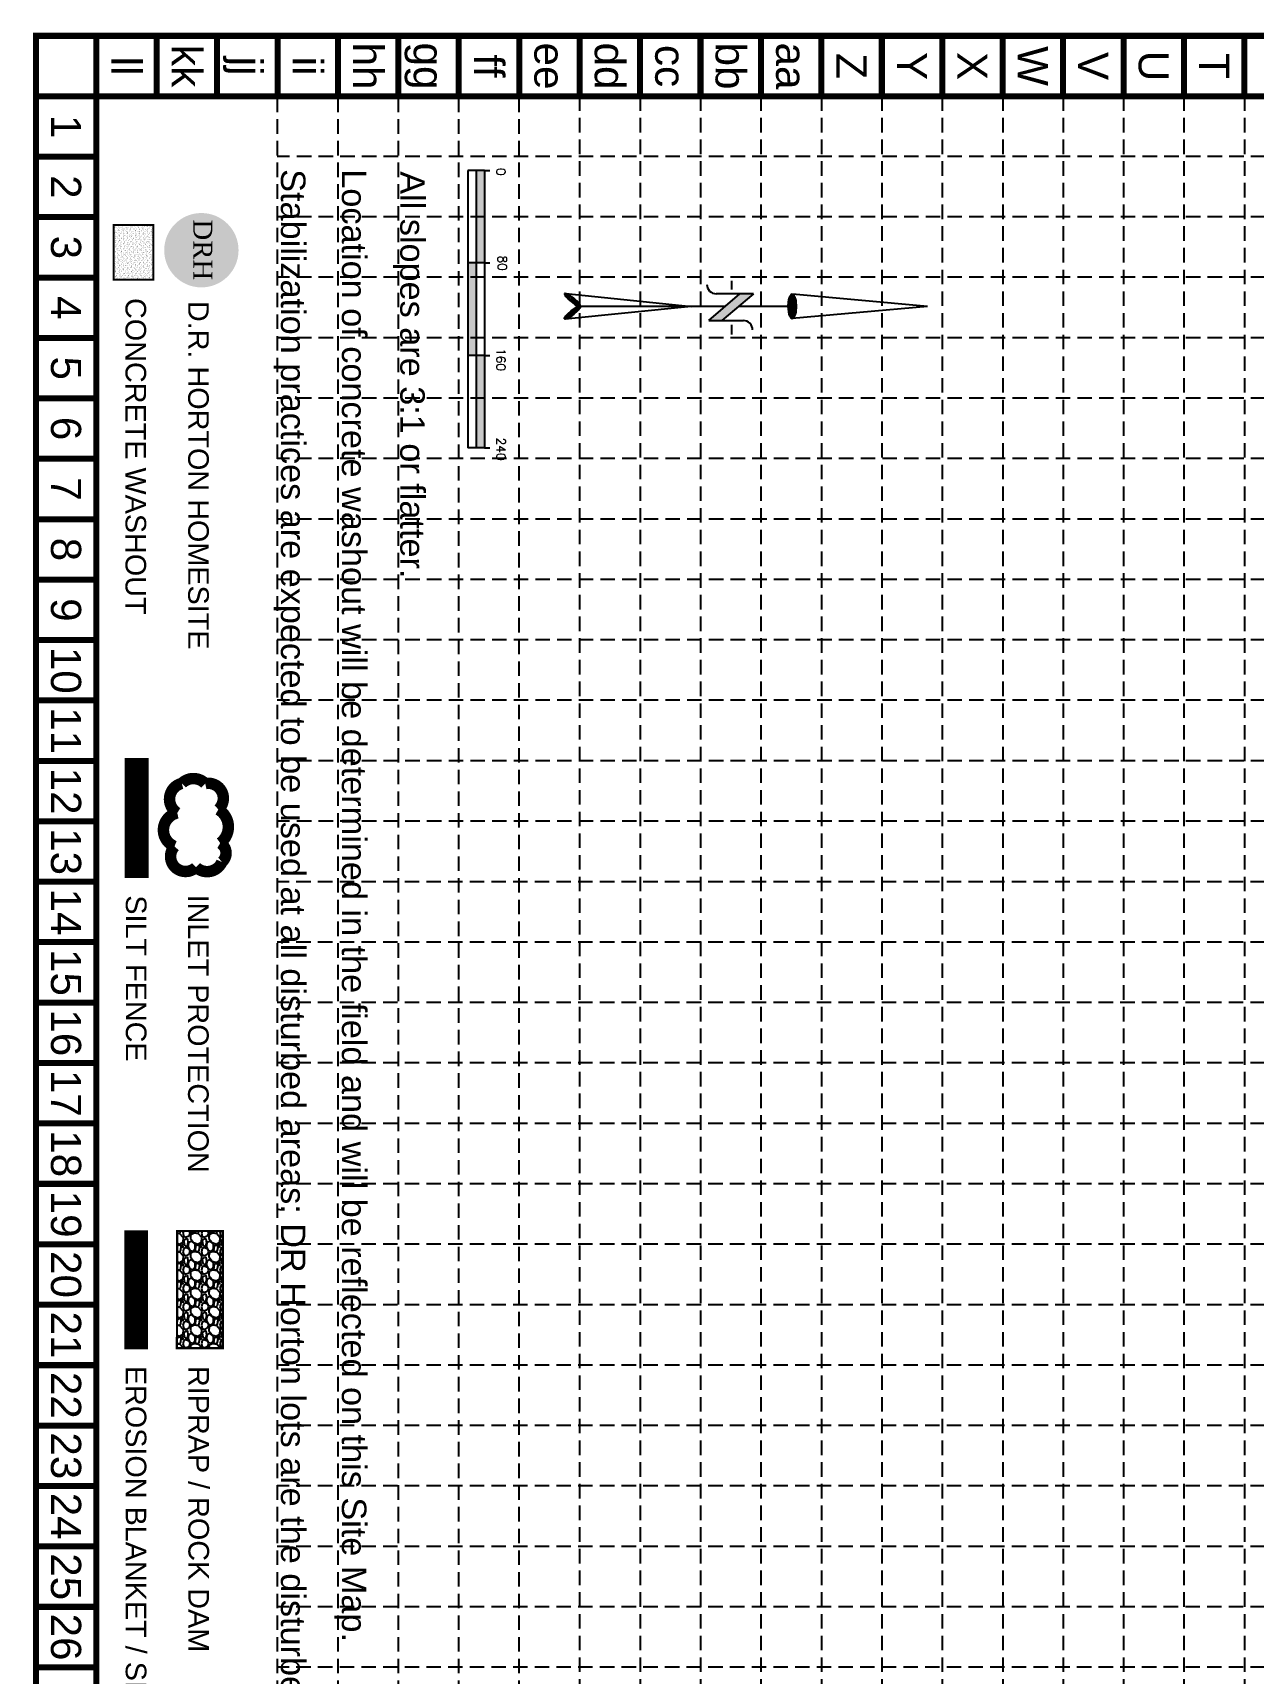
# Model space of a CAD drawing. Extents: x 8046 to 10141, y 6942 to 10292.
# Drawn here: x 8046 to 9101, y 8873 to 10292 of the extents above; entities that cross this region are included whole.
import ezdxf
from ezdxf.enums import TextEntityAlignment as Align

# ---------------------------------------------------------------- set-up
doc = ezdxf.new("R2010")
doc.units = 0
doc.header["$LTSCALE"] = 100
doc.header["$MEASUREMENT"] = 0
doc.linetypes.add('ACAD_ISO02W100', pattern=[15, 12, -3])
doc.linetypes.add('HIDDEN', pattern=[0.375, 0.25, -0.125])
doc.layers.get('0').update_dxf_attribs({"color": 5, "linetype": 'CONTINUOUS'})
for name, color, linetype in [('BASE', 7, 'CONTINUOUS'), ('GRID', 254, 'HIDDEN'), ('LEGEND', 7, 'CONTINUOUS'), ('NARROW', 7, 'CONTINUOUS'), ('PG-ARROWS', 250, 'CONTINUOUS')]:
    doc.layers.add(name, color=color, linetype=linetype)
doc.styles.add('DRHorton', font='dutcheb.ttf')
doc.styles.add('L120', font='simplex.shx', dxfattribs={"height": 4.8})
doc.styles.add("L200'", font='ARIAL.TTF', dxfattribs={"height": 0.001969})
doc.styles.get("Standard").update_dxf_attribs({"font": 'ARIAL.TTF'})

# ---------------------------------------------------------------- blocks, each defined once
blk = doc.blocks.new('North Arrow')
at = {"layer": 'NARROW'}
for p, q in [((32.43, 3.06), (32.43, 4.63)), ((0, 0), (22.36, 2)), ((0, 0), (22.33, -2.02)), ((28.77, -2.09), (34.02, 2.32)), ((36.18, 2.33), (30.46, 2.33)), ((36.16, 2.32), (31.04, -2.09)), ((39.1, 0.01), (59.96, 2.11)), ((31.2, -0.05), (21.66, -0.05)), ((21.66, -0.05), (21.66, -0.05)), ((28.77, -2.09), (34.95, -2.09)), ((57.45, -0.05), (33.41, -0.05)), ((59.83, -2.14), (39.04, -0.01)), ((57.69, -0.03), (57.77, -0.01)), ((57.77, -0.05), (57.69, -0.03)), ((32.43, -4.26), (32.43, -2.8))]:
    blk.add_line(p, q, dxfattribs=at)
blk.add_lwpolyline([(22.36, -2.03), (22.59, -1.93, 0.091577), (22.87, -1.44, 0.048306), (23.03, -0.75), (23.07, -0.01), (23.01, 0.82, 0.048306), (22.87, 1.42, 0.091577), (22.59, 1.91), (22.36, 2.01), (22.14, 1.91, 0.091577), (21.86, 1.42, 0.048306), (21.72, 0.82), (21.66, -0.01), (21.72, -0.83, 0.048306), (21.86, -1.44, 0.091577), (22.14, -1.93)], format="xyb", close=True, dxfattribs=at)
for points in [[(57.46, -0.03), (57.44, 0.08, -0.066818), (57.67, 0.47, -0.03073), (58.01, 0.84), (58.52, 1.29), (59.07, 1.7, -0.03073), (59.5, 1.95, -0.066818), (59.93, 2.1), (60.04, 2.06)], [(60.04, 2.06), (60.05, 1.95, -0.066818), (59.82, 1.56, -0.03073), (59.43, 1.14), (58.97, 0.74), (58.42, 0.33, -0.03073), (57.99, 0.08, -0.036692), (57.76, -0.02)], [(57.46, -0.04), (57.44, -0.15, 0.066818), (57.67, -0.54, 0.03073), (58.01, -0.9), (58.52, -1.36), (59.07, -1.77, 0.03073), (59.5, -2.02, 0.066818), (59.93, -2.17), (60.04, -2.13)], [(60.04, -2.13), (60.05, -2.01, 0.066818), (59.82, -1.63, 0.03073), (59.43, -1.2), (58.97, -0.8), (58.42, -0.4, 0.03073), (57.99, -0.15, 0.036692), (57.76, -0.05)]]:
    blk.add_lwpolyline(points, format="xyb", dxfattribs=at)
for centre, start, end in [((30.46, 3.86), 178.8769, 270), ((34.95, -3.62), 358.8769, 90)]:
    blk.add_arc(centre, 1.53, start, end, dxfattribs=at)
for points in [[(23.03, -0.76), (21.67, -0.05), (23.07, -0.05), (21.72, 0.82)], [(23.07, -0.05), (21.72, 0.82), (23.02, 0.75), (21.85, 1.42)], [(23.02, 0.75), (21.85, 1.42), (22.87, 1.44), (22.14, 1.91)], [(22.87, 1.44), (22.14, 1.91), (22.59, 1.91), (22.36, 2)], [(31.05, -2.09), (36.15, 2.36), (28.75, -2.06), (34.01, 2.36)], [(57.44, 0.08), (57.7, -0.01), (57.5, 0.21), (57.77, -0.01)], [(57.45, -0.04), (57.69, -0.02), (57.44, 0.08), (57.7, -0.01)], [(57.5, 0.21), (57.77, -0.01), (57.6, 0.39), (57.94, 0.06)], [(57.6, 0.39), (57.94, 0.06), (57.68, 0.5), (58.07, 0.13)], [(57.68, 0.5), (58.07, 0.13), (57.84, 0.66), (58.29, 0.26)], [(57.84, 0.66), (58.29, 0.26), (58.03, 0.86), (58.52, 0.41)], [(58.03, 0.86), (58.52, 0.41), (58.26, 1.07), (58.73, 0.57)], [(58.26, 1.07), (58.73, 0.57), (58.52, 1.3), (59.05, 0.81)], [(58.52, 1.3), (59.05, 0.81), (58.7, 1.42), (59.26, 0.99)], [(59.26, 1), (58.69, 1.42), (59.45, 1.15), (59, 1.65)], [(59.45, 1.15), (59, 1.65), (59.62, 1.34), (59.28, 1.82)], [(59.62, 1.34), (59.28, 1.82), (59.81, 1.55), (59.49, 1.95)], [(59.81, 1.55), (59.49, 1.95), (59.93, 1.73), (59.69, 2.04)], [(59.93, 1.73), (59.69, 2.04), (60.05, 1.94), (59.93, 2.1)], [(60.05, 1.94), (59.93, 2.1), (60.04, 2.06)], [(22.87, -1.44), (21.72, -0.87), (23.03, -0.76), (21.67, -0.05)], [(22.58, -1.93), (21.86, -1.45), (22.87, -1.44), (21.72, -0.87)], [(22.36, -2.01), (22.14, -1.93), (22.58, -1.93), (21.86, -1.45)], [(57.44, -0.14), (57.69, -0.02), (57.45, -0.04), (57.69, -0.02)], [(57.46, -0.19), (57.7, -0.03), (57.44, -0.14), (57.69, -0.02)], [(57.53, -0.33), (57.76, -0.05), (57.46, -0.19), (57.7, -0.03)], [(57.63, -0.48), (57.9, -0.1), (57.53, -0.33), (57.76, -0.05)], [(57.78, -0.66), (58.09, -0.2), (57.63, -0.48), (57.9, -0.1)], [(57.97, -0.87), (58.34, -0.35), (57.78, -0.66), (58.09, -0.2)], [(58.24, -1.11), (58.61, -0.54), (57.97, -0.87), (58.34, -0.35)], [(58.61, -1.43), (58.93, -0.77), (58.24, -1.11), (58.61, -0.54)], [(58.91, -1.64), (59.2, -1), (58.61, -1.43), (58.93, -0.77)], [(59.12, -1.79), (59.57, -1.36), (58.92, -1.65), (59.2, -1.01)], [(59.35, -1.93), (59.81, -1.62), (59.12, -1.79), (59.57, -1.36)], [(59.54, -1.32), (59.41, -1.18), (59.21, -1.01)], [(59.58, -2.05), (59.93, -1.79), (59.35, -1.93), (59.81, -1.62)], [(59.78, -2.13), (60.05, -2.01), (59.58, -2.05), (59.93, -1.79)], [(59.92, -2.17), (60.04, -2.13), (59.78, -2.13), (60.05, -2.01)]]:
    blk.add_solid(points, dxfattribs=at)
blk = doc.blocks.new('DRHorton')
h = blk.add_hatch(color=1)
h.paths.add_polyline_path([(78.7, 25.78, 1), (40.43, 25.78, 1)])
h.paths.add_polyline_path([(42.33, 17.91), (76.5, 17.91), (76.5, 34.87), (42.33, 34.87)], flags=24)
at = {"layer": 'BASE', "color": 176, "style": 'DRHorton'}
blk.add_text('DRH', height=9.814, dxfattribs=at).set_placement((59.39, 21.64), align=Align.CENTER)

msp = doc.modelspace()

# ---------------------------------------------------------------- hatches: boundary and pattern name
h = msp.add_hatch(color=7)
h.paths.add_polyline_path([(8429, 10092.7), (8436.2, 10092.7), (8436.2, 10172.7), (8429, 10172.7)])
h.paths.add_polyline_path([(8429, 10092.7), (8421.8, 10092.7), (8421.8, 10012.7), (8429, 10012.7)])
h.paths.add_polyline_path([(8436.2, 10012.7), (8429, 10012.7), (8429, 9932.7), (8436.2, 9932.7)])
at = {"layer": 'BASE'}
h = msp.add_hatch(dxfattribs=at)
h.set_pattern_fill('AR-SAND', color=30, scale=1.378062, angle=-90, style=0)
h.set_pattern_definition([(307.5, (8012.3365, 8959.2216), (2.655283, 0.0868088), [0, -2.0946546, 0, -2.342706, 0, -2.239351]), (277.5, (8012.3365, 8959.2216), (3.889093, -2.438862), [0, -1.130011, 0, -1.8879453, 0, -0.7234827]), (237.5, (8012.3365, 8960.9166), (0.0077985, -4.2914813), [0, -0.689031, 0, -2.480512, 0, -3.2384463]), (227.5, (8012.3365, 8960.9166), (1.209492, -4.14263), [0, -0.3445156, 0, -1.6261134, 0, -1.860384])])
h.paths.add_polyline_path([(8115.7, 10078.2), (8150.1, 10078.2), (8150.1, 10125.3), (8115.7, 10125.3)])
at = {"layer": 'LEGEND', "linetype": 'ACAD_ISO02W100'}
h = msp.add_hatch(dxfattribs=at)
h.set_pattern_fill('GRAVEL', color=240, scale=15.921724, angle=-90, style=0)
h.set_pattern_definition([(138.0128, (7366.4753, 10388.3492), (-143.2955419, 127.37376785), [2.14205, -212.06285]), (94.9697, (7364.8831, 10389.78215), (15.9215861, -191.06071074), [3.67582, -363.90574]), (42.5104, (7364.5647, 10393.4441), (-175.1391076, -159.2170972), [2.59187, -256.59502]), (177.2737, (7360.58425, 10399.6536), (318.4344947, -15.9216611), [3.34735, -331.38774]), (202.8337, (7357.2407, 10399.8128), (191.06063687, 79.6087802), [3.28234, -324.95241]), (267.2737, (7354.2156, 10398.5391), (15.9216611, 318.4344947), [3.34735, -331.38774]), (307.6942, (7354.05635, 10395.19553), (-159.21709223, 206.98253545), [4.4267, -438.24306]), (342.2553, (7356.76304, 10391.69275), (350.277879, -111.45224286), [4.17926, -413.74704]), (31.4296, (7360.7435, 10390.419), (206.98233947, 127.3739271), [3.35869, -332.51046]), (85.2364, (7363.6094, 10392.1704), (-15.9215897, -175.1389846), [3.83446, -187.8885]), (132.3974, (7363.9278, 10395.9916), (-175.13884343, 191.06081104), [4.95879, -490.9205]), (48.8141, (7360.425, 10383.8911), (95.5303042, 111.4521184), [1.6925, -167.55774]), (81.4692, (7361.53956, 10385.16485), (-31.84357494, -206.9823912), [3.21996, -318.77698]), (135, (7362.017, 10388.349), (-15.92173, 5e-15), [2.25167, -20.26504]), (113.1986, (7363.9278, 10389.4637), (31.84347, -79.6086182), [1.21257, -120.04367]), (201.8014, (7363.4502, 10390.5782), (47.765178, 15.921723), [1.71482, -84.0263]), (300.9638, (7361.858, 10389.9414), (31.8434885, -47.765142), [2.78517, -90.05364]), (71.5651, (7363.291, 10387.553), (-15.921699, -31.843456), [2.01395, -48.33496]), (286.3895, (7363.4502, 10399.8128), (47.76505743, -159.21728), [2.82133, -279.31235]), (340.3462, (7364.2463, 10397.1061), (-175.1390035, 63.6868223), [2.36694, -234.32652]), (203.1986, (7366.4753, 10387.5531), (79.6086182, 31.84347), [2.42512, -118.83112]), (253.6105, (7364.24625, 10386.5978), (47.76505743, 159.21728), [2.82133, -279.31235]), (249.444, (7353.5787, 10399.8128), (31.8433853, 79.6086519), [2.7207, -133.31457]), (204.7751, (7352.6234, 10397.2654), (175.139024, 79.6084981), [2.27964, -225.68476]), (336.8014, (7350.5536, 10387.3939), (79.6086182, -31.84347), [2.42512, -118.83112]), (287.354, (7352.7826, 10386.4386), (-63.68681047, 206.98245065), [2.66897, -264.22777]), (339.444, (7350.5536, 10395.1955), (-79.6086519, 31.8433853), [1.36035, -134.67493]), (11.3099, (7350.5536, 10388.3492), (63.68691, 15.921687), [0.81185, -80.37333]), (75.9638, (7351.3497, 10388.5084), (-15.921694, -47.765182), [3.28234, -62.3646]), (96.009, (7352.1457, 10391.69275), (15.92171363, -159.21724103), [3.04185, -301.14227]), (213.6901, (7360.425, 10389.9414), (31.843442, 15.921746), [2.29626, -55.11033]), (263.1572, (7358.5144, 10388.6676), (-31.84357634, -270.6693064), [4.009, -396.88979]), (330.9454, (7358.0368, 10384.6872), (-111.4520776, 63.6868984), [1.63924, -162.28495]), (360, (7359.47, 10383.891), (15.92172, 15.92172), [0.9553, -14.96642]), (30.2564, (7352.6234, 10392.0112), (-111.4521106, -63.6868166), [2.21191, -218.97976]), (318.0128, (7354.534, 10393.1257), (143.2955419, -127.37376785), [4.28409, -209.9208]), (270, (7357.718, 10390.26), (15.92172, -15.92172), [4.13965, -11.78208]), (235.3048, (7357.7183, 10386.1202), (111.4522086, 159.2171536), [2.51745, -249.22712]), (164.0546, (7356.2854, 10384.0503), (-63.6869, 15.9217227), [2.31823, -113.59367]), (117.646, (7354.05635, 10384.6872), (-159.2173678, 302.51269874), [3.77448, -373.6745]), (85.4261, (7352.30496, 10388.03076), (15.92164173, 206.9824274), [3.99315, -395.32168])])
h.paths.add_polyline_path([(8170.6, 9255.5), (8170.4, 9154.1), (8210.2, 9154.1), (8210, 9255.5)])

# ---------------------------------------------------------------- linework, layer by layer
at = {"color": 7}
for p, q in [((8421.8, 10172.7), (8421.8, 10092.7)), ((8436.2, 10172.7), (8421.8, 10172.7)), ((8429, 10172.7), (8429, 9932.7)), ((8436.2, 10172.7), (8436.2, 10092.7)), ((8436.2, 10172.7), (8441, 10172.7)), ((8421.8, 10092.7), (8421.8, 9932.7)), ((8436.2, 10092.7), (8421.8, 10092.7)), ((8436.2, 10092.7), (8436.2, 9932.7)), ((8436.2, 10092.7), (8441, 10092.7)), ((8436.2, 10012.7), (8421.8, 10012.7)), ((8436.2, 10012.7), (8441, 10012.7)), ((8436.2, 9932.7), (8421.8, 9932.7)), ((8436.2, 9932.7), (8441, 9932.7))]:
    msp.add_line(p, q, dxfattribs=at)
at = {"layer": 'BASE', "const_width": 5.22}
for points in [[(8048.4, 10289), (8048.4, 6945), (10138.4, 6945), (10138.4, 10289)], [(8100.6, 10236.8), (8100.6, 6997.3), (10086.1, 6997.3), (10086.1, 10236.8)]]:
    msp.add_lwpolyline(points, close=True, dxfattribs=at)
for points in [[(8100.6, 10236.8), (8100.6, 10289)], [(8152.9, 10236.8), (8152.9, 10289)], [(8205.1, 10236.8), (8205.1, 10289)], [(8257.4, 10236.8), (8257.4, 10289)], [(8309.6, 10236.8), (8309.6, 10289)], [(8361.9, 10236.8), (8361.9, 10289)], [(8414.1, 10236.8), (8414.1, 10289)], [(8466.4, 10236.8), (8466.4, 10289)], [(8518.6, 10236.8), (8518.6, 10289)], [(8570.9, 10236.8), (8570.9, 10289)], [(8623.1, 10236.8), (8623.1, 10289)], [(8675.4, 10236.8), (8675.4, 10289)], [(8727.6, 10236.8), (8727.6, 10289)], [(8779.9, 10236.8), (8779.9, 10289)], [(8832.1, 10236.8), (8832.1, 10289)], [(8884.4, 10236.8), (8884.4, 10289)], [(8936.6, 10236.8), (8936.6, 10289)], [(8988.9, 10236.8), (8988.9, 10289)], [(9041.1, 10236.8), (9041.1, 10289)], [(9093.4, 10236.8), (9093.4, 10289)], [(8048.4, 10236.8), (8100.6, 10236.8)], [(8048.4, 10184.5), (8100.6, 10184.5)], [(8048.4, 10132.3), (8100.6, 10132.3)], [(8048.4, 10080), (8100.6, 10080)], [(8048.4, 10027.8), (8100.6, 10027.8)], [(8048.4, 9975.5), (8100.6, 9975.5)], [(8048.4, 9923.3), (8100.6, 9923.3)], [(8048.4, 9871), (8100.6, 9871)], [(8048.4, 9818.8), (8100.6, 9818.8)], [(8048.4, 9766.5), (8100.6, 9766.5)], [(8048.4, 9714.3), (8100.6, 9714.3)], [(8048.4, 9662), (8100.6, 9662)], [(8048.4, 9609.8), (8100.6, 9609.8)], [(8048.4, 9557.5), (8100.6, 9557.5)], [(8048.4, 9505.3), (8100.6, 9505.3)], [(8048.4, 9453), (8100.6, 9453)], [(8048.4, 9400.8), (8100.6, 9400.8)], [(8048.4, 9348.5), (8100.6, 9348.5)], [(8048.4, 9296.3), (8100.6, 9296.3)], [(8048.4, 9244), (8100.6, 9244)], [(8048.4, 9191.8), (8100.6, 9191.8)], [(8048.4, 9139.5), (8100.6, 9139.5)], [(8048.4, 9087.3), (8100.6, 9087.3)], [(8048.4, 9035), (8100.6, 9035)], [(8048.4, 8982.8), (8100.6, 8982.8)], [(8048.4, 8930.5), (8100.6, 8930.5)], [(8048.4, 8878.3), (8100.6, 8878.3)]]:
    msp.add_lwpolyline(points, dxfattribs=at)
at = {"layer": 'BASE', "color": 30, "const_width": 1.72}
msp.add_lwpolyline([(8115.7, 10125.3), (8115.7, 10078.2), (8150.1, 10078.2), (8150.1, 10125.3)], close=True, dxfattribs=at)
at = {"layer": 'GRID', "color": 253, "linetype": 'HIDDEN', "ltscale": 0.5}
for p, q in [((8257.1, 10235.6), (8257.1, 6996.1)), ((8309.4, 10235.6), (8309.4, 6996.1)), ((8361.6, 10235.6), (8361.6, 6996.1)), ((8413.9, 10235.6), (8413.9, 6996.1)), ((8466.1, 10235.6), (8466.1, 6996.1)), ((8518.6, 10236.8), (8518.6, 6997.3)), ((8570.9, 10236.8), (8570.9, 6997.3)), ((8623.1, 10236.8), (8623.1, 6997.3)), ((8675.4, 10236.8), (8675.4, 6997.3)), ((8727.6, 10236.8), (8727.6, 6997.3)), ((8779.9, 10236.8), (8779.9, 6997.3)), ((8832.1, 10236.8), (8832.1, 6997.3)), ((8884.4, 10236.8), (8884.4, 6997.3)), ((8936.6, 10236.8), (8936.6, 6997.3)), ((8988.9, 10236.8), (8988.9, 6997.3)), ((9041.1, 10236.8), (9041.1, 6997.3)), ((9093.4, 10236.8), (9093.4, 6997.3)), ((10086.6, 10184.7), (8257.1, 10184.7)), ((10086.6, 10132.4), (8257.1, 10132.4)), ((10086.6, 10080.2), (8257.1, 10080.2)), ((10086.6, 10027.9), (8257.1, 10027.9)), ((10086.6, 9975.7), (8257.1, 9975.7)), ((10086.6, 9923.4), (8257.1, 9923.4)), ((10086.6, 9871.2), (8257.1, 9871.2)), ((10086.6, 9818.9), (8257.1, 9818.9)), ((10086.6, 9766.7), (8257.1, 9766.7)), ((10086.6, 9714.4), (8257.1, 9714.4)), ((10086.6, 9662.2), (8257.1, 9662.2)), ((10086.6, 9609.9), (8257.1, 9609.9)), ((10086.1, 9557.5), (8257.1, 9557.5)), ((10086.1, 9505.3), (8257.1, 9505.3)), ((10086.1, 9453), (8257.1, 9453)), ((10086.1, 9400.8), (8257.1, 9400.8)), ((10086.1, 9348.5), (8257.1, 9348.5)), ((10086.1, 9296.3), (8257.1, 9296.3)), ((10086.1, 9244), (8257.1, 9244)), ((10086.1, 9191.8), (8257.1, 9191.8)), ((10086.1, 9139.5), (8257.1, 9139.5)), ((10086.1, 9087.3), (8257.1, 9087.3)), ((10086.1, 9035), (8257.1, 9035)), ((10086.1, 8982.8), (8257.1, 8982.8)), ((10086.1, 8930.5), (8257.1, 8930.5)), ((10086.1, 8878.3), (8257.1, 8878.3))]:
    msp.add_line(p, q, dxfattribs=at)
at = {"layer": 'LEGEND', "color": 200, "const_width": 20.7}
msp.add_lwpolyline([(8135.6, 9664.6), (8135.6, 9560.8)], dxfattribs=at)
at = {"layer": 'LEGEND', "color": 170, "ltscale": 100, "const_width": 9.91}
msp.add_lwpolyline([(8206.2, 9620, 0.520567), (8206.2, 9620, 0.765195), (8194.9, 9642.4, 0.417879), (8174.6, 9642.6, 0.6649), (8170.7, 9617, 0.744833), (8168.3, 9588.1, 0.975642), (8186.9, 9570.1, 0.520567), (8209.3, 9574.6, 0.520567), (8207.8, 9591, 0.540264), (8206.2, 9620)], format="xyb", close=True, dxfattribs=at)
at = {"layer": 'LEGEND', "color": 84, "const_width": 20.7}
msp.add_lwpolyline([(8135.1, 9256), (8135.1, 9153.1)], dxfattribs=at)
at = {"layer": 'LEGEND', "color": 240, "const_width": 1.99}
msp.add_lwpolyline([(8170.6, 9255.5), (8170.4, 9154.1), (8210.2, 9154.1), (8210, 9255.5)], close=True, dxfattribs=at)

# ---------------------------------------------------------------- block references
at = {"layer": 'BASE', "xscale": 5.224999999999454, "yscale": 5.224999999999454, "zscale": 5.224999999999511, "rotation": 180}
msp.add_blockref('North Arrow', (8819.3, 10055), dxfattribs=at)
at = {"layer": 'PG-ARROWS', "color": 7, "xscale": 1.680000000000291, "yscale": 1.680000000000291, "zscale": 1.68, "rotation": 270}
msp.add_blockref('DRHorton', (8148.2, 10203.7), dxfattribs=at)

# ---------------------------------------------------------------- texts
at = {"color": 7, "style": 'L120'}
for s, p in [('0', (8446.7, 10174.8)), ('80', (8447.9, 10099)), ('160', (8446.7, 10018.9)), ('240', (8446.7, 9941.5))]:
    msp.add_text(s, height=7.68, rotation=270, dxfattribs=at).set_placement(p)
at = {"layer": 'BASE'}
for s, height, p in [('kk', 26.12, (8179, 10262.9)), ('jj', 26.12, (8231.2, 10262.9)), ('hh', 26.12, (8335.7, 10262.9)), ('gg', 26.12, (8388, 10262.9)), ('ff', 26.12, (8440.2, 10262.9)), ('ee', 26.12, (8492.5, 10262.9)), ('dd', 26.12, (8544.7, 10262.9)), ('cc', 26.12, (8597, 10262.9)), ('bb', 26.12, (8649.2, 10262.9)), ('aa', 26.12, (8701.5, 10262.9)), ('Z', 26.1, (8753.7, 10262.9)), ('Y', 26.1, (8806, 10262.9)), ('X', 26.1, (8858.2, 10262.9)), ('W', 26.1, (8910.5, 10262.9)), ('V', 26.1, (8962.7, 10262.9)), ('U', 26.1, (9015, 10262.9)), ('T', 26.1, (9067.2, 10262.9)), ('ll', 26.12, (8126.7, 10262.9)), ('ii', 26.12, (8283.5, 10262.9)), ('1', 26.1, (8074.5, 10210.6)), ('2', 26.1, (8074.5, 10158.4)), ('3', 26.1, (8074.5, 10106.1)), ('4', 26.1, (8074.5, 10053.9)), ('5', 26.1, (8074.5, 10001.6)), ('6', 26.1, (8074.5, 9949.4)), ('7', 26.1, (8074.5, 9897.1)), ('8', 26.1, (8074.5, 9844.9)), ('9', 26.1, (8074.5, 9792.6)), ('10', 26.12, (8074.5, 9740.4)), ('11', 26.12, (8074.5, 9688.1)), ('12', 26.12, (8074.5, 9635.9)), ('13', 26.12, (8074.5, 9583.6)), ('14', 26.12, (8074.5, 9531.4)), ('15', 26.12, (8074.5, 9479.1)), ('16', 26.12, (8074.5, 9426.9)), ('17', 26.12, (8074.5, 9374.6)), ('18', 26.12, (8074.5, 9322.4)), ('19', 26.12, (8074.5, 9270.1)), ('20', 26.12, (8074.5, 9217.9)), ('21', 26.12, (8074.5, 9165.6)), ('22', 26.12, (8074.5, 9113.4)), ('23', 26.12, (8074.5, 9061.1)), ('24', 26.12, (8074.5, 9008.9)), ('25', 26.12, (8074.5, 8956.6)), ('26', 26.12, (8074.5, 8904.4))]:
    msp.add_text(s, height=height, rotation=270, dxfattribs=at).set_placement(p, align=Align.MIDDLE_CENTER)
at = {"layer": 'BASE', "color": 7, "style": "L200'"}
for s, height, p in [('Stabilization practices are expected to be used at all disturbed areas; DR Horton lots are the disturbed area.', 21.1897, (8260.3, 10173.7)), ('Location of concrete washout will be determined in the field and will be reflected on this Site Map.', 21.19, (8313, 10173.6)), ('All slopes are 3:1 or flatter.', 21.19, (8363.5, 10171.9))]:
    msp.add_text(s, height=height, rotation=270, dxfattribs=at).set_placement(p)
at = {"layer": 'LEGEND', "style": "L200'"}
for s, height, p in [('CONCRETE WASHOUT', 17.817, (8125.9, 10062.3)), ('D.R. HORTON HOMESITE', 17.817, (8180.1, 10059.8)), ('SILT FENCE', 17.82, (8126.2, 9545.8)), ('INLET PROTECTION', 17.817, (8180, 9546.4)), ('EROSION BLANKET / SILT FENCE', 17.817, (8126.1, 9138.9)), ('RIPRAP / ROCK DAM', 17.817, (8180.3, 9138.8))]:
    msp.add_text(s, height=height, rotation=270, dxfattribs=at).set_placement(p)

doc.saveas('drawing.dxf')
